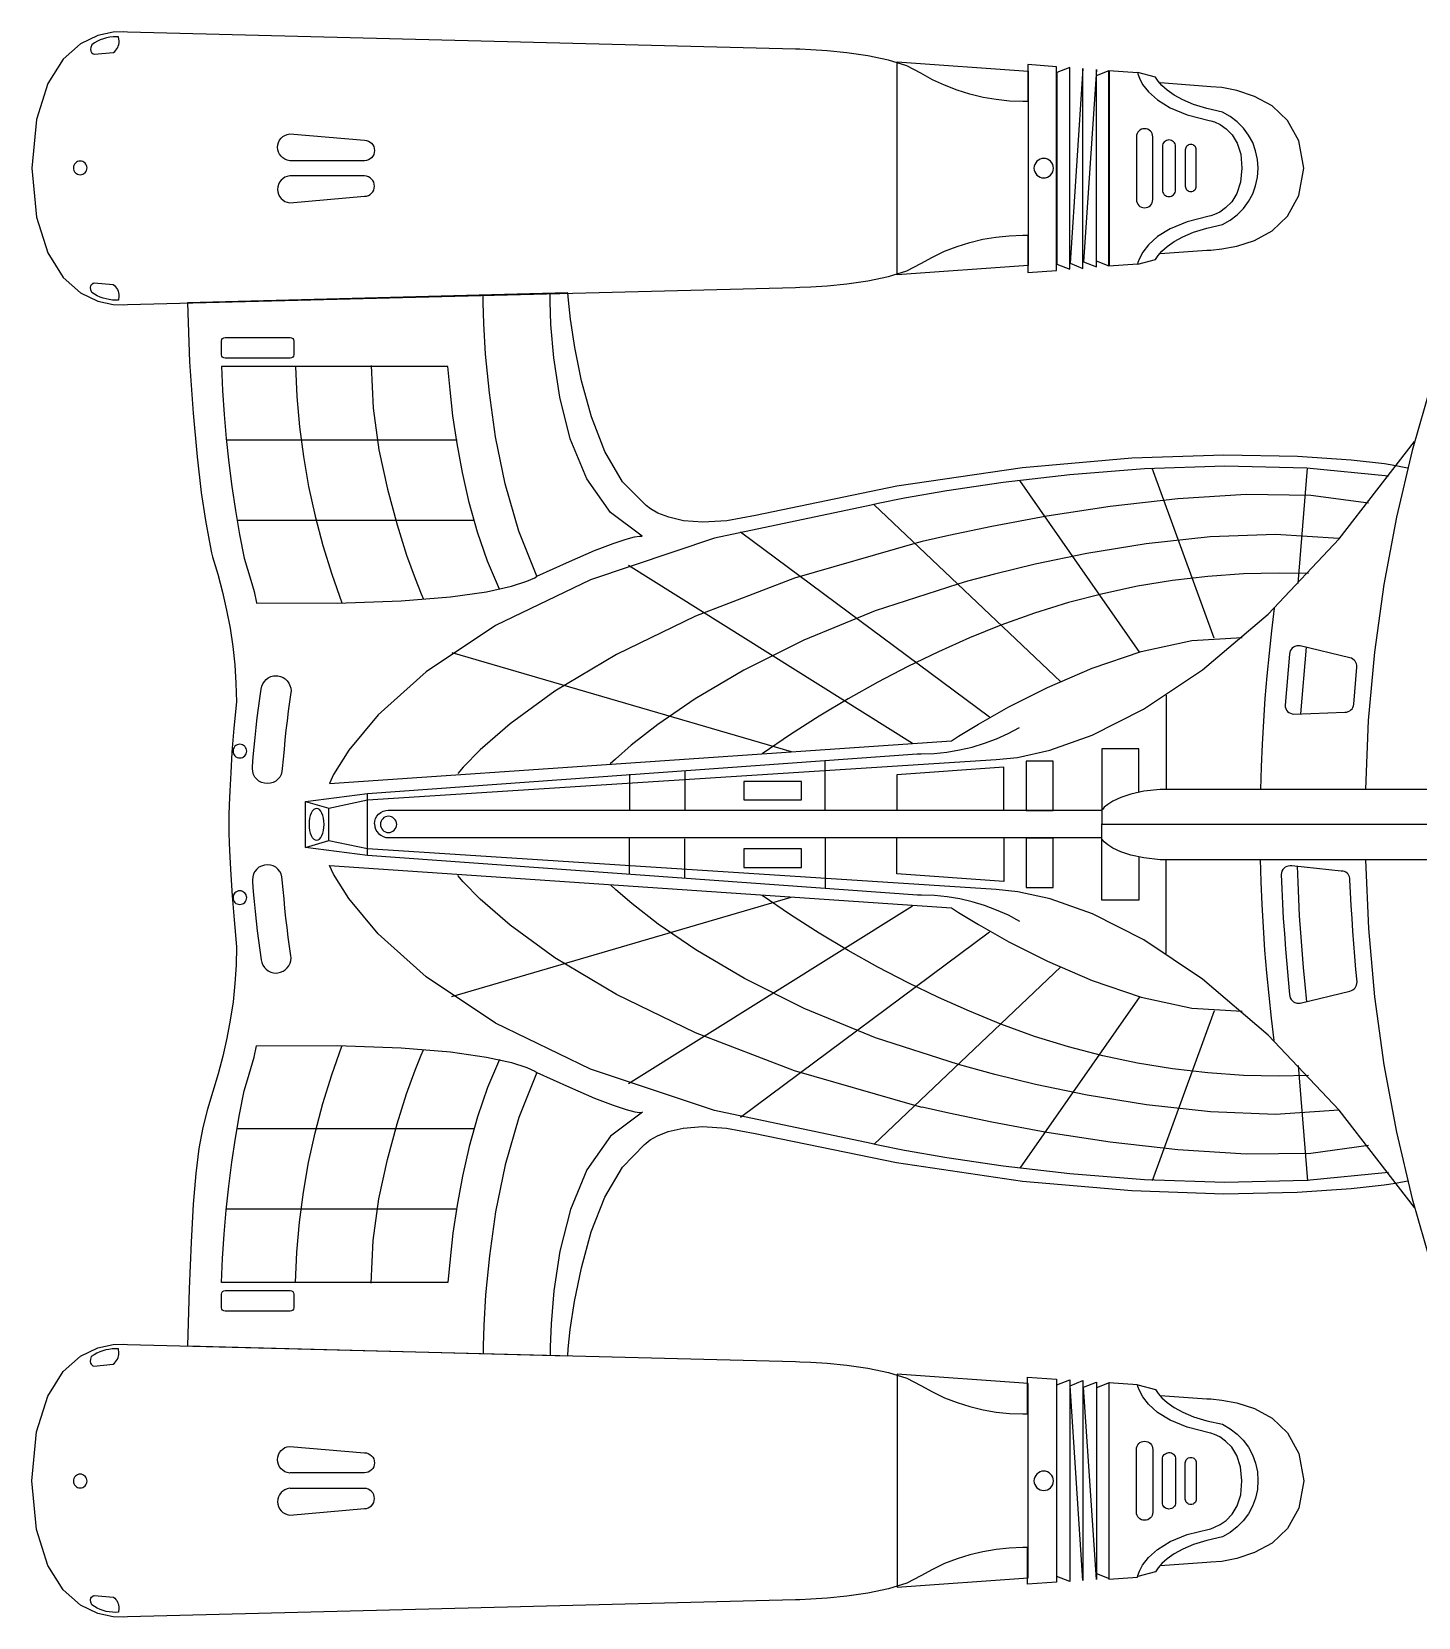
# Model space of a CAD drawing. Extents: x -15 to 196, y -131 to 25.
# Drawn here: x -15.3 to 73.9, y -103.8 to -1.8 of the extents above; entities that cross this region are included whole.
import ezdxf

# ---------------------------------------------------------------- set-up
doc = ezdxf.new("R2010")
doc.units = 0
doc.layers.add('LAYER_1', color=7, linetype='CONTINUOUS')

msp = doc.modelspace()

# ---------------------------------------------------------------- linework, layer by layer
at = {"layer": 'LAYER_1', "color": 94}
for points in [[(-15.33, -10.57), (-15.02, -13.72), (-14.3, -16.02), (-13.31, -17.6), (-12.19, -18.58), (-11.07, -19.12), (-10.1, -19.33), (-9.42, -19.36), (-9.16, -19.34), (33.81, -18.24), (34.08, -18.23), (34.79, -18.2), (35.85, -18.13), (37.11, -18.01), (38.46, -17.82), (39.79, -17.54), (40.96, -17.18), (41.86, -16.7), (42.62, -16.28), (43.4, -15.91), (44.2, -15.6), (45.02, -15.34), (45.86, -15.14), (46.7, -15), (47.56, -14.91), (48.43, -14.88), (48.75, -14.88), (48.75, -17.28), (50.6, -17.14), (50.6, -4.04), (48.75, -3.9), (48.75, -6.27), (48.44, -6.27), (47.57, -6.24), (46.72, -6.15), (45.87, -6.01), (45.03, -5.8), (44.21, -5.55), (43.4, -5.23), (42.62, -4.87), (41.86, -4.45), (40.96, -3.97), (39.79, -3.6), (38.47, -3.33), (37.11, -3.14), (35.85, -3.01), (34.8, -2.94), (34.08, -2.91), (33.81, -2.9), (-9.16, -1.8), (-9.42, -1.78), (-10.1, -1.81), (-11.07, -2.03), (-12.19, -2.56), (-13.31, -3.55), (-14.3, -5.12), (-15.02, -7.42), (-15.33, -10.57)], [(-9.75, -2.1), (-9.88, -2.1), (-10.1, -2.1), (-10.31, -2.13), (-10.52, -2.17), (-10.72, -2.23), (-10.92, -2.3), (-11.11, -2.39), (-11.3, -2.5), (-11.47, -2.62), (-11.53, -2.79), (-11.55, -2.93), (-11.52, -3.04), (-11.48, -3.12), (-11.37, -3.21), (-11.31, -3.23), (-10.07, -3.12), (-9.99, -3.05), (-9.92, -2.97), (-9.85, -2.88), (-9.8, -2.79), (-9.76, -2.7), (-9.73, -2.6), (-9.71, -2.49), (-9.71, -2.38), (-9.75, -2.1)], [(48.78, -16.82), (40.34, -17.43), (40.34, -3.71), (48.78, -4.32), (48.78, -16.82)], [(50.63, -16.73), (51.46, -17.06), (51.46, -10.57), (51.46, -4.08), (50.63, -4.41), (50.63, -16.73)], [(51.48, -16.67), (52.3, -17.01), (52.3, -10.57), (52.3, -4.14), (51.48, -16.67)], [(52.33, -16.59), (53.17, -16.92), (53.17, -10.57), (53.17, -4.22), (52.33, -16.59)], [(53.98, -16.88), (53.17, -16.55), (53.17, -4.59), (53.98, -4.27), (53.98, -16.88)], [(62.53, -10.57), (62.44, -11.47), (62.2, -12.19), (61.87, -12.73), (61.48, -13.12), (61.1, -13.39), (60.76, -13.55), (60.52, -13.63), (60.43, -13.66), (59.01, -14.01), (57.91, -14.47), (57.1, -14.97), (56.52, -15.49), (56.15, -15.97), (55.93, -16.37), (55.83, -16.64), (55.8, -16.74), (53.97, -16.87), (53.97, -4.27), (55.8, -4.4), (55.83, -4.5), (55.93, -4.77), (56.14, -5.17), (56.52, -5.65), (57.09, -6.17), (57.91, -6.68), (59.01, -7.13), (60.43, -7.49), (60.53, -7.51), (60.77, -7.59), (61.12, -7.75), (61.51, -8.02), (61.9, -8.41), (62.23, -8.96), (62.46, -9.67), (62.53, -10.57)], [(56.27, -13.11), (56.37, -13.1), (56.47, -13.07), (56.56, -13.02), (56.64, -12.96), (56.7, -12.88), (56.75, -12.79), (56.78, -12.69), (56.79, -12.58), (56.79, -8.54), (56.78, -8.44), (56.75, -8.34), (56.7, -8.25), (56.64, -8.17), (56.56, -8.11), (56.47, -8.06), (56.37, -8.03), (56.27, -8.02), (56.27, -8.02), (56.16, -8.03), (56.06, -8.06), (55.97, -8.11), (55.9, -8.17), (55.83, -8.25), (55.78, -8.34), (55.75, -8.44), (55.74, -8.54), (55.74, -12.58), (55.75, -12.69), (55.78, -12.79), (55.83, -12.88), (55.9, -12.96), (55.97, -13.02), (56.06, -13.07), (56.16, -13.1), (56.27, -13.11), (56.27, -13.11)], [(57.83, -12.39), (57.92, -12.38), (58, -12.36), (58.07, -12.32), (58.13, -12.27), (58.19, -12.2), (58.23, -12.13), (58.25, -12.05), (58.26, -11.97), (58.26, -9.17), (58.25, -9.08), (58.23, -9), (58.19, -8.93), (58.13, -8.87), (58.07, -8.82), (58, -8.78), (57.92, -8.75), (57.83, -8.74), (57.83, -8.74), (57.75, -8.75), (57.67, -8.78), (57.6, -8.82), (57.53, -8.87), (57.48, -8.93), (57.44, -9), (57.42, -9.08), (57.41, -9.17), (57.41, -11.97), (57.42, -12.05), (57.44, -12.13), (57.48, -12.2), (57.53, -12.27), (57.6, -12.32), (57.67, -12.36), (57.75, -12.38), (57.83, -12.39), (57.83, -12.39)], [(59.24, -12.07), (59.24, -12.07), (59.31, -12.06), (59.38, -12.04), (59.44, -12.01), (59.49, -11.96), (59.53, -11.91), (59.57, -11.85), (59.59, -11.78), (59.59, -11.71), (59.59, -11.71), (59.59, -9.39), (59.59, -9.32), (59.57, -9.25), (59.53, -9.19), (59.49, -9.14), (59.44, -9.1), (59.38, -9.06), (59.31, -9.04), (59.24, -9.04), (59.24, -9.04), (59.17, -9.04), (59.1, -9.07), (59.04, -9.1), (58.99, -9.14), (58.95, -9.19), (58.91, -9.25), (58.89, -9.32), (58.88, -9.39), (58.88, -11.71), (58.88, -11.71), (58.89, -11.78), (58.91, -11.84), (58.94, -11.91), (58.99, -11.96), (59.04, -12), (59.1, -12.04), (59.17, -12.06), (59.24, -12.07), (59.24, -12.07)], [(-12.21, -10.11), (-12.3, -10.12), (-12.38, -10.14), (-12.46, -10.18), (-12.52, -10.24), (-12.58, -10.3), (-12.62, -10.38), (-12.65, -10.46), (-12.65, -10.55), (-12.65, -10.63), (-12.62, -10.72), (-12.58, -10.79), (-12.52, -10.86), (-12.46, -10.91), (-12.38, -10.95), (-12.3, -10.98), (-12.21, -10.99), (-12.13, -10.98), (-12.05, -10.95), (-11.97, -10.91), (-11.9, -10.86), (-11.85, -10.79), (-11.81, -10.72), (-11.78, -10.63), (-11.77, -10.55), (-11.78, -10.46), (-11.81, -10.38), (-11.85, -10.3), (-11.9, -10.24), (-11.97, -10.18), (-12.05, -10.14), (-12.13, -10.12)], [(49.78, -9.94), (49.66, -9.95), (49.54, -9.99), (49.43, -10.04), (49.34, -10.12), (49.26, -10.22), (49.2, -10.32), (49.17, -10.44), (49.15, -10.56), (49.17, -10.69), (49.2, -10.8), (49.26, -10.91), (49.34, -11.01), (49.43, -11.08), (49.54, -11.14), (49.66, -11.18), (49.78, -11.19), (49.9, -11.18), (50.02, -11.14), (50.13, -11.08), (50.22, -11.01), (50.3, -10.91), (50.36, -10.8), (50.39, -10.69), (50.4, -10.56), (50.39, -10.44), (50.36, -10.32), (50.3, -10.22), (50.22, -10.12), (50.13, -10.04), (50.02, -9.99), (49.9, -9.95)], [(57.26, -16.06), (57.26, -16.06), (57.26, -16.06)], [(51.48, -16.67)], [(52.33, -16.59)], [(55.82, -16.75), (55.82, -16.75), (55.82, -16.75)], [(-9.75, -19.05), (-9.92, -19.06), (-10.13, -19.05), (-10.34, -19.02), (-10.54, -18.98), (-10.74, -18.93), (-10.93, -18.86), (-11.12, -18.78), (-11.3, -18.68), (-11.47, -18.56), (-11.53, -18.39), (-11.55, -18.25), (-11.52, -18.14), (-11.48, -18.06), (-11.37, -17.97), (-11.31, -17.95), (-10.1, -18.05), (-10.01, -18.12), (-9.94, -18.2), (-9.87, -18.28), (-9.82, -18.38), (-9.78, -18.48), (-9.74, -18.58), (-9.72, -18.69), (-9.72, -18.8), (-9.75, -19.05), (-9.75, -19.05)], [(-2.89, -21.47), (1.3, -21.47), (1.39, -21.48), (1.46, -21.53), (1.51, -21.6), (1.53, -21.69), (1.53, -22.57), (1.51, -22.66), (1.46, -22.73), (1.39, -22.77), (1.3, -22.79), (-2.89, -22.79), (-2.98, -22.77), (-3.05, -22.73), (-3.1, -22.66), (-3.12, -22.57), (-3.12, -21.69), (-3.1, -21.6), (-3.05, -21.53), (-2.98, -21.48), (-2.89, -21.47)], [(73.19, -29.87), (73.19, -29.87), (73.19, -29.87)], [(65.59, -41.85), (65.3, -45.12), (65.3, -45.12), (65.31, -45.24), (65.35, -45.34), (65.4, -45.44), (65.47, -45.53), (65.55, -45.6), (65.65, -45.65), (65.76, -45.69), (65.87, -45.7), (69.15, -45.58), (69.16, -45.58), (69.27, -45.57), (69.37, -45.54), (69.46, -45.49), (69.54, -45.43), (69.61, -45.35), (69.66, -45.27), (69.7, -45.17), (69.72, -45.07), (69.93, -42.67), (69.93, -42.67), (69.93, -42.66), (69.92, -42.56), (69.9, -42.46), (69.86, -42.37), (69.81, -42.29), (69.74, -42.22), (69.67, -42.16), (69.58, -42.11), (69.48, -42.07), (66.28, -41.3), (66.17, -41.3), (66.16, -41.3), (66.05, -41.31), (65.94, -41.34), (65.85, -41.39), (65.76, -41.46), (65.69, -41.54), (65.64, -41.63), (65.6, -41.74), (65.59, -41.85), (65.59, -41.85)], [(-1.94, -47.64), (-2.03, -47.65), (-2.11, -47.68), (-2.19, -47.72), (-2.26, -47.77), (-2.31, -47.84), (-2.35, -47.92), (-2.38, -48), (-2.38, -48.08), (-2.38, -48.17), (-2.35, -48.25), (-2.31, -48.33), (-2.26, -48.39), (-2.19, -48.45), (-2.11, -48.49), (-2.03, -48.51), (-1.94, -48.52), (-1.86, -48.51), (-1.78, -48.49), (-1.7, -48.45), (-1.63, -48.39), (-1.58, -48.33), (-1.54, -48.25), (-1.51, -48.17), (-1.5, -48.08), (-1.51, -48), (-1.54, -47.92), (-1.58, -47.84), (-1.63, -47.77), (-1.7, -47.72), (-1.78, -47.68), (-1.86, -47.65)], [(48.64, -51.91), (50.39, -51.91), (50.39, -48.73), (48.64, -48.73), (48.64, -51.91)], [(-1.13, -49.09), (-1.13, -49.09), (-1.13, -49.09)], [(30.48, -51.22), (34.19, -51.22), (34.19, -50.04), (30.48, -50.04), (30.48, -51.22)], [(2.99, -51.77), (2.9, -51.79), (2.81, -51.85), (2.72, -51.94), (2.65, -52.07), (2.59, -52.23), (2.54, -52.4), (2.52, -52.6), (2.51, -52.8), (2.52, -53), (2.54, -53.19), (2.59, -53.37), (2.65, -53.52), (2.72, -53.65), (2.81, -53.75), (2.9, -53.8), (2.99, -53.82), (3.09, -53.8), (3.18, -53.75), (3.26, -53.65), (3.34, -53.52), (3.4, -53.37), (3.44, -53.19), (3.47, -53), (3.48, -52.8), (3.47, -52.6), (3.44, -52.4), (3.4, -52.23), (3.34, -52.07), (3.26, -51.94), (3.18, -51.85), (3.09, -51.79)], [(7.62, -52.27), (7.52, -52.28), (7.42, -52.31), (7.33, -52.36), (7.25, -52.43), (7.19, -52.51), (7.14, -52.6), (7.11, -52.7), (7.1, -52.8), (7.11, -52.9), (7.14, -53), (7.19, -53.09), (7.25, -53.17), (7.33, -53.23), (7.42, -53.28), (7.52, -53.31), (7.62, -53.32), (7.72, -53.31), (7.82, -53.28), (7.91, -53.23), (7.99, -53.17), (8.06, -53.09), (8.11, -53), (8.14, -52.9), (8.15, -52.8), (8.14, -52.7), (8.11, -52.6), (8.06, -52.51), (7.99, -52.43), (7.91, -52.36), (7.82, -52.31), (7.72, -52.28)], [(48.64, -56.87), (50.39, -56.87), (50.39, -53.69), (48.64, -53.69), (48.64, -56.87)], [(30.48, -55.57), (34.19, -55.57), (34.19, -54.38), (30.48, -54.38), (30.48, -55.57)], [(70.47, -55.08), (70.47, -55.08), (70.47, -55.08)], [(-1.94, -57.07), (-2.03, -57.08), (-2.11, -57.11), (-2.19, -57.15), (-2.26, -57.2), (-2.31, -57.27), (-2.35, -57.34), (-2.38, -57.43), (-2.38, -57.51), (-2.38, -57.6), (-2.35, -57.68), (-2.31, -57.76), (-2.26, -57.82), (-2.19, -57.88), (-2.11, -57.92), (-2.03, -57.94), (-1.94, -57.95), (-1.86, -57.94), (-1.78, -57.92), (-1.7, -57.88), (-1.63, -57.82), (-1.58, -57.76), (-1.54, -57.68), (-1.51, -57.6), (-1.5, -57.51), (-1.51, -57.43), (-1.54, -57.34), (-1.58, -57.27), (-1.63, -57.2), (-1.7, -57.15), (-1.78, -57.11), (-1.86, -57.08)], [(-1.13, -56.5), (-1.13, -56.5), (-1.13, -56.5)], [(-2.89, -82.8), (1.3, -82.8), (1.39, -82.82), (1.46, -82.87), (1.51, -82.94), (1.53, -83.03), (1.53, -83.91), (1.51, -83.99), (1.46, -84.06), (1.39, -84.11), (1.3, -84.13), (-2.89, -84.13), (-2.98, -84.11), (-3.05, -84.06), (-3.1, -83.99), (-3.12, -83.91), (-3.12, -83.03), (-3.1, -82.94), (-3.05, -82.87), (-2.98, -82.82), (-2.89, -82.8)], [(-15.33, -95.04), (-15.02, -91.89), (-14.3, -89.59), (-13.31, -88.02), (-12.19, -87.03), (-11.07, -86.49), (-10.1, -86.28), (-9.42, -86.25), (-9.16, -86.27), (33.81, -87.37), (34.08, -87.38), (34.79, -87.41), (35.85, -87.48), (37.11, -87.6), (38.46, -87.79), (39.79, -88.07), (40.96, -88.44), (41.86, -88.91), (42.62, -89.33), (43.4, -89.7), (44.21, -90.01), (45.03, -90.27), (45.87, -90.47), (46.72, -90.62), (47.57, -90.71), (48.44, -90.74), (48.74, -90.73), (48.74, -88.37), (50.6, -88.5), (50.6, -101.58), (48.74, -101.71), (48.74, -99.35), (48.43, -99.35), (47.56, -99.38), (46.71, -99.47), (45.86, -99.61), (45.02, -99.81), (44.2, -100.07), (43.4, -100.38), (42.62, -100.75), (41.86, -101.17), (40.96, -101.64), (39.79, -102.01), (38.47, -102.28), (37.11, -102.48), (35.85, -102.6), (34.8, -102.67), (34.08, -102.7), (33.81, -102.71), (-9.16, -103.81), (-9.42, -103.83), (-10.1, -103.8), (-11.07, -103.59), (-12.19, -103.05), (-13.31, -102.06), (-14.3, -100.49), (-15.02, -98.19), (-15.33, -95.04)], [(-9.75, -86.56), (-9.94, -86.55), (-10.15, -86.56), (-10.36, -86.59), (-10.56, -86.62), (-10.76, -86.68), (-10.95, -86.75), (-11.14, -86.83), (-11.32, -86.93), (-11.5, -87.05), (-11.56, -87.22), (-11.57, -87.36), (-11.55, -87.47), (-11.5, -87.55), (-11.39, -87.64), (-11.33, -87.66), (-10.09, -87.55), (-10.01, -87.48), (-9.94, -87.4), (-9.87, -87.31), (-9.82, -87.22), (-9.78, -87.12), (-9.74, -87.02), (-9.73, -86.91), (-9.72, -86.81), (-9.75, -86.56), (-9.75, -86.56)], [(48.78, -88.79), (40.34, -88.18), (40.34, -101.9), (48.78, -101.29), (48.78, -88.79)], [(50.63, -88.88), (51.46, -88.55), (51.46, -95.04), (51.46, -101.53), (50.63, -101.2), (50.63, -88.88)], [(51.48, -88.94), (52.3, -88.6), (52.3, -95.04), (52.3, -101.47), (51.48, -88.94)], [(52.33, -89.02), (53.17, -88.69), (53.17, -95.04), (53.17, -101.39), (52.33, -89.02)], [(53.98, -88.74), (53.17, -89.06), (53.17, -101.01), (53.98, -101.34), (53.98, -88.74)], [(62.53, -95.04), (62.44, -94.14), (62.2, -93.42), (61.87, -92.88), (61.48, -92.49), (61.1, -92.22), (60.76, -92.06), (60.52, -91.98), (60.43, -91.95), (59.01, -91.6), (57.91, -91.15), (57.1, -90.64), (56.52, -90.12), (56.15, -89.64), (55.93, -89.24), (55.83, -88.97), (55.8, -88.87), (53.97, -88.74), (53.97, -101.37), (55.8, -101.24), (55.83, -101.14), (55.93, -100.87), (56.14, -100.47), (56.52, -99.99), (57.09, -99.47), (57.91, -98.96), (59.01, -98.51), (60.43, -98.16), (60.53, -98.13), (60.77, -98.04), (61.12, -97.87), (61.51, -97.6), (61.9, -97.2), (62.23, -96.66), (62.46, -95.94), (62.53, -95.04)], [(51.48, -88.94)], [(52.33, -89.02)], [(55.82, -88.86), (55.82, -88.86), (55.82, -88.86)], [(57.26, -89.55), (57.26, -89.55), (57.26, -89.55)], [(56.27, -92.5), (56.37, -92.51), (56.47, -92.54), (56.56, -92.59), (56.64, -92.65), (56.7, -92.73), (56.75, -92.82), (56.78, -92.92), (56.79, -93.03), (56.79, -97.07), (56.78, -97.17), (56.75, -97.27), (56.7, -97.36), (56.64, -97.44), (56.56, -97.5), (56.47, -97.55), (56.37, -97.58), (56.27, -97.59), (56.27, -97.59), (56.16, -97.58), (56.06, -97.55), (55.97, -97.5), (55.9, -97.44), (55.83, -97.36), (55.78, -97.27), (55.75, -97.17), (55.74, -97.07), (55.74, -93.03), (55.75, -92.92), (55.78, -92.82), (55.83, -92.73), (55.9, -92.65), (55.97, -92.59), (56.06, -92.54), (56.16, -92.51), (56.27, -92.5), (56.27, -92.5)], [(57.83, -93.22), (57.92, -93.23), (58, -93.25), (58.07, -93.29), (58.13, -93.34), (58.19, -93.41), (58.23, -93.48), (58.25, -93.56), (58.26, -93.64), (58.26, -96.44), (58.25, -96.53), (58.23, -96.61), (58.19, -96.68), (58.13, -96.74), (58.07, -96.8), (58, -96.83), (57.92, -96.86), (57.83, -96.87), (57.83, -96.87), (57.75, -96.86), (57.67, -96.83), (57.6, -96.8), (57.53, -96.74), (57.48, -96.68), (57.44, -96.61), (57.42, -96.53), (57.41, -96.44), (57.41, -93.66), (57.42, -93.57), (57.44, -93.49), (57.48, -93.42), (57.53, -93.36), (57.6, -93.31), (57.67, -93.27), (57.75, -93.24), (57.83, -93.23), (57.83, -93.22)], [(59.24, -93.54), (59.31, -93.55), (59.38, -93.57), (59.44, -93.6), (59.49, -93.65), (59.53, -93.7), (59.57, -93.76), (59.59, -93.83), (59.59, -93.9), (59.59, -96.21), (59.59, -96.22), (59.59, -96.29), (59.57, -96.36), (59.53, -96.42), (59.49, -96.47), (59.44, -96.51), (59.38, -96.55), (59.31, -96.57), (59.24, -96.57), (59.24, -96.57), (59.24, -96.57), (59.24, -96.57), (59.17, -96.57), (59.1, -96.55), (59.04, -96.51), (58.99, -96.47), (58.94, -96.42), (58.91, -96.36), (58.89, -96.29), (58.88, -96.22), (58.88, -96.21), (58.88, -93.9), (58.89, -93.83), (58.91, -93.76), (58.94, -93.7), (58.99, -93.65), (59.04, -93.6), (59.1, -93.57), (59.17, -93.55), (59.24, -93.54), (59.24, -93.54)], [(-12.21, -94.62), (-12.3, -94.63), (-12.38, -94.66), (-12.46, -94.7), (-12.52, -94.75), (-12.58, -94.82), (-12.62, -94.89), (-12.65, -94.98), (-12.65, -95.06), (-12.65, -95.15), (-12.62, -95.23), (-12.58, -95.31), (-12.52, -95.37), (-12.46, -95.43), (-12.38, -95.47), (-12.3, -95.49), (-12.21, -95.5), (-12.13, -95.49), (-12.05, -95.47), (-11.97, -95.43), (-11.9, -95.37), (-11.85, -95.31), (-11.81, -95.23), (-11.78, -95.15), (-11.77, -95.06), (-11.78, -94.98), (-11.81, -94.89), (-11.85, -94.82), (-11.9, -94.75), (-11.97, -94.7), (-12.05, -94.66), (-12.13, -94.63)], [(49.78, -94.42), (49.66, -94.43), (49.54, -94.47), (49.43, -94.53), (49.34, -94.61), (49.26, -94.7), (49.2, -94.81), (49.17, -94.93), (49.15, -95.05), (49.17, -95.17), (49.2, -95.29), (49.26, -95.39), (49.34, -95.49), (49.43, -95.57), (49.54, -95.62), (49.66, -95.66), (49.78, -95.67), (49.9, -95.66), (50.02, -95.62), (50.13, -95.57), (50.22, -95.49), (50.3, -95.39), (50.36, -95.29), (50.39, -95.17), (50.4, -95.05), (50.39, -94.93), (50.36, -94.81), (50.3, -94.7), (50.22, -94.61), (50.13, -94.53), (50.02, -94.47), (49.9, -94.43)], [(-9.75, -103.51), (-9.93, -103.52), (-10.14, -103.51), (-10.34, -103.49), (-10.54, -103.45), (-10.74, -103.39), (-10.93, -103.32), (-11.12, -103.24), (-11.3, -103.14), (-11.47, -103.03), (-11.53, -102.86), (-11.55, -102.71), (-11.52, -102.61), (-11.48, -102.53), (-11.37, -102.44), (-11.31, -102.42), (-10.07, -102.53), (-9.99, -102.6), (-9.92, -102.68), (-9.86, -102.76), (-9.81, -102.85), (-9.77, -102.95), (-9.74, -103.05), (-9.72, -103.15), (-9.72, -103.26), (-9.75, -103.51), (-9.75, -103.51)]]:
    msp.add_lwpolyline(points, close=True, dxfattribs=at)
for points in [[(55.82, -16.75), (56.97, -16.44), (57.14, -16.19), (57.38, -15.9), (57.72, -15.6), (58.16, -15.29), (58.72, -14.98), (59.42, -14.68), (60.26, -14.42), (61.28, -14.19), (61.78, -13.91), (62.23, -13.56), (62.62, -13.16), (62.95, -12.71), (63.22, -12.22), (63.41, -11.7), (63.53, -11.14), (63.58, -10.57), (63.53, -10), (63.41, -9.44), (63.22, -8.92), (62.95, -8.43), (62.62, -7.98), (62.23, -7.58), (61.78, -7.23), (61.28, -6.95), (60.26, -6.73), (59.42, -6.46), (58.72, -6.17), (58.16, -5.86), (57.72, -5.55), (57.38, -5.24), (57.14, -4.96), (56.97, -4.71), (55.82, -4.4)], [(57.26, -16.06), (60.27, -15.83), (60.53, -15.83), (61.23, -15.76), (62.21, -15.58), (63.34, -15.21), (64.47, -14.59), (65.47, -13.65), (66.19, -12.33), (66.5, -10.57), (66.19, -8.81), (65.47, -7.5), (64.47, -6.56), (63.34, -5.94), (62.21, -5.57), (61.23, -5.38), (60.53, -5.32), (60.27, -5.31), (57.26, -5.08)], [(1.27, -10.08), (1.11, -10.05), (0.96, -9.99), (0.83, -9.9), (0.72, -9.8), (0.62, -9.67), (0.55, -9.53), (0.51, -9.38), (0.49, -9.22), (0.51, -9.05), (0.55, -8.9), (0.62, -8.76), (0.72, -8.64), (0.83, -8.53), (0.96, -8.45), (1.11, -8.39), (1.27, -8.36), (6.07, -8.77), (6.2, -8.79), (6.33, -8.82), (6.44, -8.88), (6.53, -8.96), (6.61, -9.06), (6.67, -9.17), (6.71, -9.29), (6.72, -9.43), (6.71, -9.56), (6.67, -9.68), (6.61, -9.79), (6.53, -9.89), (6.44, -9.97), (6.33, -10.03), (6.2, -10.06), (6.07, -10.08), (1.3, -10.08)], [(1.27, -11.06), (1.11, -11.1), (0.96, -11.15), (0.83, -11.24), (0.72, -11.34), (0.62, -11.47), (0.55, -11.61), (0.51, -11.76), (0.49, -11.93), (0.51, -12.09), (0.55, -12.24), (0.62, -12.38), (0.72, -12.51), (0.83, -12.61), (0.96, -12.7), (1.11, -12.75), (1.27, -12.79), (6.07, -12.37), (6.2, -12.36), (6.33, -12.32), (6.44, -12.26), (6.53, -12.18), (6.61, -12.08), (6.67, -11.97), (6.71, -11.85), (6.72, -11.72), (6.71, -11.59), (6.67, -11.46), (6.61, -11.35), (6.53, -11.26), (6.44, -11.18), (6.33, -11.12), (6.2, -11.08), (6.07, -11.06), (1.3, -11.06)], [(73.19, -29.87), (72.42, -29.71), (71.69, -29.6), (69.56, -29.36), (66.1, -29.12), (61.37, -29.03), (55.45, -29.22), (48.41, -29.84), (40.32, -31.02), (31.24, -32.91), (29.38, -33.25), (27.85, -33.34), (26.61, -33.25), (25.65, -33.03), (24.95, -32.76), (24.47, -32.48), (24.2, -32.27), (24.12, -32.19), (22.68, -30.74), (21.55, -28.8), (20.68, -26.57), (20.04, -24.26), (19.61, -22.1), (19.34, -20.29), (19.2, -19.05), (19.16, -18.59), (-5.3, -19.24), (-5.17, -23.03), (-4.95, -26.33), (-4.69, -29.14), (-4.42, -31.44), (-4.15, -33.24), (-3.92, -34.53), (-3.76, -35.31), (-3.7, -35.57), (-3.35, -36.7), (-3.05, -37.85), (-2.79, -39.01), (-2.57, -40.17), (-2.4, -41.35), (-2.27, -42.53), (-2.19, -43.71), (-2.16, -44.9), (-2.32, -46.61), (-2.45, -48.15), (-2.53, -49.49), (-2.59, -50.63), (-2.63, -51.54), (-2.65, -52.21), (-2.65, -52.62), (-2.65, -52.77), (-2.65, -52.91), (-2.65, -53.32), (-2.63, -54), (-2.59, -54.91), (-2.53, -56.05), (-2.44, -57.4), (-2.31, -58.95), (-2.15, -60.67), (-2.18, -61.85), (-2.26, -63.04), (-2.38, -64.22), (-2.56, -65.39), (-2.77, -66.56), (-3.03, -67.71), (-3.34, -68.86), (-3.69, -69.99), (-4.03, -71.12), (-4.32, -72.31), (-4.57, -73.66), (-4.77, -75.27), (-4.94, -77.25), (-5.08, -79.69), (-5.2, -82.69), (-5.3, -86.36), (19.15, -87.01), (19.19, -86.55), (19.32, -85.3), (19.59, -83.5), (20.03, -81.33), (20.66, -79.03), (21.53, -76.8), (22.67, -74.85), (24.1, -73.41), (24.19, -73.32), (24.45, -73.11), (24.92, -72.84), (25.62, -72.56), (26.58, -72.35), (27.82, -72.25), (29.36, -72.35), (31.22, -72.69), (40.3, -74.57), (48.4, -75.76), (55.44, -76.37), (61.36, -76.57), (66.09, -76.48), (69.55, -76.24), (71.68, -75.99), (72.4, -75.88), (73.17, -75.73)], [(-0.89, -38.53), (4.32, -38.57), (8.44, -38.42), (11.61, -38.16), (13.93, -37.82), (15.53, -37.47), (16.52, -37.15), (17.03, -36.92), (17.17, -36.83), (19.26, -35.87), (20.87, -35.18), (22.07, -34.72), (22.91, -34.44), (23.45, -34.29), (23.77, -34.24), (23.91, -34.24), (23.95, -34.25), (21.9, -32.72), (20.38, -30.55), (19.32, -27.99), (18.64, -25.31), (18.25, -22.77), (18.07, -20.63), (18.02, -19.15), (18.02, -18.6)], [(17.17, -36.83), (16, -33.93), (15.13, -30.88), (14.51, -27.86), (14.11, -25.02), (13.87, -22.53), (13.75, -20.55), (13.71, -19.24), (13.71, -18.77)], [(-3.13, -23.32), (-3.06, -24.87), (-2.96, -26.42), (-2.83, -27.97), (-2.66, -29.52), (-2.46, -31.06), (-2.23, -32.6), (-1.97, -34.14), (-1.67, -35.66)], [(14.76, -37.65), (13.99, -35.86), (13.34, -33.99), (12.81, -32.08), (12.38, -30.16), (12.03, -28.29), (11.77, -26.5), (11.58, -24.83), (11.45, -23.32), (-3.12, -23.32)], [(1.64, -23.32), (1.73, -25.26), (1.89, -27.2), (2.15, -29.13), (2.48, -31.05), (2.9, -32.95), (3.39, -34.84), (3.97, -36.7), (4.63, -38.53)], [(6.5, -23.27), (6.63, -26.01), (7.01, -28.7), (7.55, -31.23), (8.17, -33.52), (8.79, -35.47), (9.34, -36.98), (9.72, -37.95), (9.87, -38.3)], [(74.71, -24.49), (73.49, -28.73), (72.47, -33.02), (71.66, -37.35), (71.05, -41.72), (70.65, -46.12), (70.47, -50.54)], [(-2.83, -28.05), (12.05, -28.05)], [(73.63, -77.46), (68.79, -71.2), (64.22, -66.36), (60, -62.76), (56.21, -60.23), (52.91, -58.56), (50.18, -57.59), (48.1, -57.13), (46.72, -56.99), (6.27, -54.38), (3.78, -53.85), (3.78, -51.76), (6.27, -51.22), (46.72, -48.63), (48.09, -48.49), (50.17, -48.03), (52.9, -47.06), (56.2, -45.39), (60, -42.85), (64.21, -39.26), (68.78, -34.42), (73.62, -28.16)], [(71.96, -30.39), (66.7, -29.87), (61.42, -29.74), (56.27, -29.91), (51.46, -30.29), (47.16, -30.79), (43.55, -31.33), (40.81, -31.81), (39.13, -32.14)], [(60.75, -40.81), (56.76, -29.87)], [(66.15, -37.29), (66.74, -29.87)], [(70.67, -32.13), (66.97, -31.63), (62.8, -31.57), (58.41, -31.84), (54.05, -32.34), (49.98, -32.97), (46.44, -33.63), (43.68, -34.2), (41.96, -34.6)], [(55.96, -41.73), (48.24, -30.67)], [(39.13, -32.15), (38.67, -32.25), (28.59, -34.38), (20.61, -37.05), (14.51, -40), (10.04, -42.98), (6.96, -45.74), (5.06, -48.03), (4.09, -49.58), (3.82, -50.16), (43.85, -47.42), (44.3, -47.12), (45.57, -46.34), (47.53, -45.24), (50.01, -43.98), (52.9, -42.74), (56.05, -41.68), (59.31, -40.97), (62.55, -40.76)], [(50.87, -43.62), (38.85, -32.2)], [(-2.12, -33.22), (13.09, -33.22)], [(41.96, -34.6), (41.49, -34.71), (33.75, -36.96), (27.38, -39.39), (22.28, -41.86), (18.33, -44.22), (15.45, -46.32), (13.51, -48), (12.43, -49.12), (12.09, -49.53)], [(68.77, -34.4), (64.68, -34.14), (60.48, -34.29), (56.37, -34.74), (52.55, -35.37), (49.23, -36.05), (46.6, -36.69), (44.88, -37.15), (44.26, -37.34), (38.93, -39.05), (34.34, -40.94), (30.49, -42.87), (27.36, -44.72), (24.95, -46.37), (23.24, -47.7), (22.22, -48.59), (21.88, -48.91)], [(30.27, -33.96), (46.28, -45.88)], [(-1.67, -35.66), (-1.44, -36.37), (-1.23, -37.09), (-1.03, -37.81), (-0.86, -38.54)], [(23.06, -36.12), (41.33, -47.56)], [(66.81, -36.66), (64.91, -36.63), (62.62, -36.68), (60.34, -36.84), (58.07, -37.11), (55.81, -37.47), (53.57, -37.95), (51.36, -38.52), (49.18, -39.2), (47.02, -39.97), (45, -40.8), (43.01, -41.69), (41.04, -42.64), (39.1, -43.65), (37.19, -44.72), (35.32, -45.84), (33.48, -47.02), (31.67, -48.25)], [(64.61, -38.88), (64.43, -40.33), (64.27, -41.78), (64.13, -43.24), (64.01, -44.7), (63.91, -46.16), (63.83, -47.63), (63.77, -49.09), (63.73, -50.55)], [(11.7, -41.73), (33.53, -48.11)], [(66.31, -45.68), (66.68, -41.39)], [(-1.13, -49.09), (-1.08, -48.46), (-1.02, -47.83), (-0.96, -47.2), (-0.89, -46.57), (-0.82, -45.94), (-0.74, -45.32), (-0.65, -44.7), (-0.56, -44.09), (-0.53, -43.91), (-0.46, -43.75), (-0.36, -43.6), (-0.24, -43.47), (-0.11, -43.37), (0.05, -43.29), (0.22, -43.24), (0.4, -43.23), (0.5, -43.23), (0.68, -43.27), (0.84, -43.34), (0.98, -43.44), (1.11, -43.56), (1.21, -43.7), (1.28, -43.85), (1.33, -44.02), (1.35, -44.2), (1.34, -44.32), (1.25, -44.92), (1.17, -45.52), (1.1, -46.13), (1.02, -46.74), (0.96, -47.36), (0.9, -47.97), (0.84, -48.59), (0.79, -49.21), (0.77, -49.4), (0.72, -49.58), (0.63, -49.75), (0.51, -49.89), (0.37, -50.01), (0.2, -50.1), (0.02, -50.15), (-0.17, -50.17), (-0.36, -50.15), (-0.55, -50.1), (-0.71, -50.01), (-0.85, -49.89), (-0.97, -49.75), (-1.06, -49.58), (-1.11, -49.4), (-1.13, -49.21), (-1.13, -49.09)], [(57.65, -44.49), (57.65, -50.56)], [(48.23, -59.05), (47.5, -58.65), (46.74, -58.31), (45.97, -58.02), (45.18, -57.78), (44.38, -57.59), (43.56, -57.46), (42.74, -57.37), (41.91, -57.35), (41.65, -57.35), (6.27, -54.8), (6.27, -50.8), (41.64, -48.25), (41.89, -48.26), (42.72, -48.23), (43.55, -48.15), (44.36, -48.01), (45.17, -47.82), (45.96, -47.58), (46.73, -47.29), (47.48, -46.95), (48.21, -46.56)], [(55.9, -50.72), (55.9, -47.93), (53.51, -47.93), (53.51, -52.81)], [(35.71, -51.91), (35.71, -48.68)], [(23.13, -49.56), (23.13, -51.91)], [(26.69, -49.32), (26.69, -51.88)], [(47.2, -51.9), (47.2, -49.12), (40.32, -49.6), (40.32, -51.9)], [(6.28, -54.8), (2.28, -54.29), (2.28, -52.8), (2.28, -51.32), (6.28, -50.8)], [(78.55, -52.81), (78.55, -50.55), (57.27, -50.55), (56.22, -50.67), (55.38, -50.85), (54.73, -51.07), (54.23, -51.3), (53.89, -51.52), (53.67, -51.7), (53.55, -51.83), (53.51, -51.88), (53.51, -52.81)], [(2.28, -51.32), (3.79, -51.76)], [(6.72, -52.77), (6.74, -52.59), (6.79, -52.42), (6.88, -52.27), (6.98, -52.14), (7.12, -52.03), (7.27, -51.95), (7.44, -51.9), (7.61, -51.88), (7.61, -51.88), (53.52, -51.88)], [(6.72, -52.77), (6.74, -52.95), (6.79, -53.11), (6.88, -53.26), (6.98, -53.39), (7.12, -53.5), (7.27, -53.58), (7.44, -53.64), (7.61, -53.65), (7.61, -53.65), (53.52, -53.65)], [(78.03, -52.81), (53.5, -52.81)], [(78.55, -52.77), (78.55, -55.08), (57.27, -55.08), (56.22, -54.96), (55.38, -54.78), (54.73, -54.56), (54.23, -54.33), (53.89, -54.12), (53.67, -53.93), (53.55, -53.8), (53.51, -53.75), (53.51, -52.77)], [(55.9, -54.87), (55.9, -57.67), (53.51, -57.67), (53.51, -52.79)], [(2.28, -54.29), (3.79, -53.84)], [(23.13, -56.03), (23.13, -53.68)], [(26.69, -56.28), (26.69, -53.72)], [(35.71, -53.68), (35.71, -56.92)], [(47.2, -53.69), (47.2, -56.48), (40.32, -55.99), (40.32, -53.69)], [(57.65, -61.11), (57.65, -55.04)], [(64.61, -66.71), (64.43, -65.26), (64.27, -63.81), (64.13, -62.35), (64.01, -60.89), (63.91, -59.42), (63.83, -57.96), (63.77, -56.5), (63.73, -55.04)], [(70.47, -55.08), (70.66, -59.5), (71.05, -63.9), (71.66, -68.27), (72.47, -72.61), (73.49, -76.9), (74.71, -81.14)], [(-1.13, -56.5), (-1.08, -57.14), (-1.02, -57.77), (-0.96, -58.4), (-0.89, -59.03), (-0.82, -59.65), (-0.74, -60.27), (-0.65, -60.89), (-0.56, -61.51), (-0.53, -61.69), (-0.46, -61.85), (-0.36, -62), (-0.24, -62.12), (-0.11, -62.23), (0.05, -62.3), (0.22, -62.35), (0.4, -62.37), (0.5, -62.36), (0.68, -62.32), (0.84, -62.25), (0.98, -62.16), (1.11, -62.04), (1.21, -61.9), (1.29, -61.74), (1.34, -61.57), (1.35, -61.39), (1.34, -61.25), (1.25, -60.65), (1.17, -60.05), (1.1, -59.44), (1.02, -58.83), (0.96, -58.21), (0.9, -57.6), (0.84, -56.98), (0.79, -56.36), (0.77, -56.17), (0.72, -55.99), (0.63, -55.82), (0.51, -55.68), (0.37, -55.56), (0.2, -55.47), (0.02, -55.42), (-0.17, -55.4), (-0.36, -55.42), (-0.55, -55.48), (-0.71, -55.56), (-0.85, -55.68), (-0.97, -55.82), (-1.06, -55.99), (-1.11, -56.17), (-1.13, -56.36), (-1.13, -56.49)], [(39.13, -73.44), (38.67, -73.34), (28.59, -71.21), (20.61, -68.55), (14.51, -65.6), (10.04, -62.61), (6.96, -59.85), (5.06, -57.57), (4.09, -56.01), (3.82, -55.44), (43.85, -58.17), (44.3, -58.47), (45.57, -59.25), (47.53, -60.35), (50.01, -61.6), (52.9, -62.84), (56.05, -63.91), (59.31, -64.62), (62.55, -64.83)], [(41.96, -71.01), (41.49, -70.9), (33.75, -68.65), (27.38, -66.22), (22.28, -63.75), (18.33, -61.39), (15.45, -59.29), (13.51, -57.61), (12.43, -56.49), (12.09, -56.08)], [(69.04, -55.8), (68.92, -55.8), (65.74, -55.47), (65.63, -55.47), (65.63, -55.47), (65.51, -55.48), (65.41, -55.51), (65.31, -55.56), (65.23, -55.63), (65.16, -55.71), (65.1, -55.81), (65.07, -55.92), (65.06, -56.03), (65.09, -56.95), (65.14, -57.89), (65.19, -58.86), (65.26, -59.83), (65.33, -60.82), (65.41, -61.8), (65.5, -62.78), (65.59, -63.75), (65.6, -63.86), (65.64, -63.97), (65.69, -64.06), (65.76, -64.14), (65.84, -64.21), (65.94, -64.26), (66.05, -64.3), (66.16, -64.31), (66.17, -64.31), (66.28, -64.31), (69.48, -63.54), (69.58, -63.5), (69.67, -63.45), (69.74, -63.39), (69.81, -63.31), (69.86, -63.23), (69.9, -63.14), (69.93, -63.04), (69.94, -62.94), (69.94, -62.94), (69.86, -62.13), (69.79, -61.31), (69.72, -60.49), (69.66, -59.67), (69.61, -58.85), (69.56, -58.02), (69.52, -57.19), (69.48, -56.36), (69.48, -56.36), (69.48, -56.26), (69.45, -56.17), (69.41, -56.08), (69.36, -56), (69.29, -55.93), (69.22, -55.88), (69.13, -55.84), (69.04, -55.81)], [(66.08, -55.48), (66.12, -56.52), (66.17, -57.59), (66.22, -58.68), (66.3, -59.78), (66.38, -60.9), (66.47, -62.01), (66.57, -63.11), (66.68, -64.21)], [(68.77, -71.2), (64.69, -71.46), (60.5, -71.3), (56.39, -70.85), (52.57, -70.23), (49.25, -69.54), (46.63, -68.9), (44.91, -68.43), (44.29, -68.25), (38.96, -66.54), (34.37, -64.65), (30.52, -62.72), (27.39, -60.87), (24.98, -59.22), (23.27, -57.89), (22.25, -57), (21.91, -56.68)], [(11.7, -63.87), (33.53, -57.48)], [(23.06, -69.47), (41.33, -58.04)], [(66.81, -68.97), (64.91, -69.01), (62.62, -68.95), (60.34, -68.79), (58.07, -68.53), (55.81, -68.16), (53.57, -67.69), (51.36, -67.11), (49.18, -66.44), (47.02, -65.66), (45.01, -64.83), (43.01, -63.94), (41.05, -62.99), (39.11, -61.98), (37.2, -60.91), (35.32, -59.79), (33.48, -58.61), (31.67, -57.38)], [(30.27, -71.64), (46.28, -59.72)], [(50.87, -61.97), (38.85, -73.41)], [(55.96, -63.87), (48.24, -74.93)], [(60.75, -64.79), (56.76, -75.73)], [(-1.67, -69.94), (-1.44, -69.23), (-1.23, -68.52), (-1.03, -67.79), (-0.86, -67.06)], [(-0.89, -67.06), (4.32, -67.03), (8.44, -67.17), (11.61, -67.44), (13.93, -67.77), (15.53, -68.13), (16.52, -68.45), (17.03, -68.68), (17.17, -68.77), (19.26, -69.72), (20.87, -70.41), (22.07, -70.87), (22.91, -71.15), (23.46, -71.29), (23.78, -71.34), (23.92, -71.34), (23.96, -71.33), (21.9, -72.86), (20.39, -75.03), (19.33, -77.59), (18.65, -80.27), (18.26, -82.81), (18.08, -84.95), (18.03, -86.43), (18.03, -86.98)], [(1.64, -82.29), (1.73, -80.34), (1.89, -78.4), (2.15, -76.47), (2.48, -74.55), (2.9, -72.65), (3.39, -70.77), (3.97, -68.91), (4.63, -67.07)], [(6.5, -82.33), (6.63, -79.59), (7.01, -76.9), (7.55, -74.37), (8.17, -72.08), (8.79, -70.13), (9.34, -68.62), (9.72, -67.65), (9.87, -67.3)], [(14.76, -67.94), (13.99, -69.73), (13.34, -71.61), (12.81, -73.52), (12.38, -75.43), (12.03, -77.31), (11.77, -79.1), (11.58, -80.77), (11.45, -82.28), (-3.12, -82.28)], [(66.15, -68.31), (66.74, -75.73)], [(17.17, -68.77), (16, -71.67), (15.13, -74.71), (14.51, -77.73), (14.11, -80.57), (13.87, -83.07), (13.75, -85.05), (13.71, -86.36), (13.71, -86.83)], [(-3.13, -82.29), (-3.06, -80.73), (-2.96, -79.18), (-2.83, -77.63), (-2.66, -76.08), (-2.46, -74.54), (-2.23, -73), (-1.97, -71.47), (-1.67, -69.94)], [(70.67, -73.47), (66.97, -73.97), (62.8, -74.03), (58.41, -73.75), (54.05, -73.25), (49.98, -72.62), (46.44, -71.97), (43.68, -71.39), (41.96, -71)], [(-2.12, -72.37), (13.09, -72.37)], [(71.96, -75.2), (66.7, -75.72), (61.42, -75.85), (56.27, -75.68), (51.46, -75.3), (47.16, -74.79), (43.55, -74.26), (40.81, -73.78), (39.13, -73.44)], [(-2.83, -77.54), (12.05, -77.54)], [(55.82, -88.86), (56.97, -89.17), (57.14, -89.42), (57.38, -89.71), (57.72, -90.01), (58.16, -90.32), (58.72, -90.63), (59.42, -90.92), (60.26, -91.19), (61.28, -91.41), (61.77, -91.7), (62.22, -92.04), (62.61, -92.44), (62.94, -92.89), (63.21, -93.38), (63.4, -93.91), (63.52, -94.46), (63.56, -95.03), (63.52, -95.6), (63.4, -96.16), (63.21, -96.68), (62.94, -97.17), (62.61, -97.62), (62.22, -98.02), (61.78, -98.37), (61.28, -98.65), (60.26, -98.88), (59.42, -99.14), (58.72, -99.44), (58.16, -99.74), (57.72, -100.06), (57.38, -100.36), (57.14, -100.64), (56.97, -100.9), (55.82, -101.2)], [(57.26, -89.55), (60.27, -89.78), (60.53, -89.78), (61.23, -89.85), (62.21, -90.03), (63.34, -90.4), (64.47, -91.02), (65.47, -91.96), (66.19, -93.28), (66.5, -95.04), (66.19, -96.8), (65.47, -98.11), (64.47, -99.05), (63.34, -99.67), (62.21, -100.04), (61.23, -100.23), (60.53, -100.29), (60.27, -100.3), (57.26, -100.53)], [(1.27, -94.55), (1.11, -94.51), (0.96, -94.46), (0.83, -94.37), (0.72, -94.27), (0.62, -94.14), (0.55, -94), (0.51, -93.85), (0.49, -93.69), (0.51, -93.52), (0.55, -93.37), (0.62, -93.23), (0.72, -93.1), (0.83, -93), (0.96, -92.91), (1.11, -92.86), (1.27, -92.83), (6.07, -93.24), (6.2, -93.25), (6.32, -93.29), (6.43, -93.35), (6.53, -93.43), (6.61, -93.53), (6.67, -93.64), (6.71, -93.76), (6.72, -93.89), (6.71, -94.02), (6.67, -94.14), (6.61, -94.25), (6.53, -94.35), (6.43, -94.43), (6.32, -94.49), (6.2, -94.52), (6.07, -94.54), (1.3, -94.54)], [(1.27, -95.53), (1.11, -95.56), (0.96, -95.62), (0.83, -95.71), (0.72, -95.81), (0.62, -95.94), (0.55, -96.08), (0.51, -96.23), (0.49, -96.39), (0.51, -96.56), (0.55, -96.71), (0.62, -96.85), (0.72, -96.97), (0.83, -97.08), (0.96, -97.16), (1.11, -97.22), (1.27, -97.25), (6.07, -96.84), (6.2, -96.82), (6.32, -96.79), (6.43, -96.73), (6.53, -96.65), (6.61, -96.55), (6.67, -96.44), (6.71, -96.32), (6.72, -96.19), (6.71, -96.06), (6.67, -95.94), (6.61, -95.83), (6.53, -95.73), (6.43, -95.65), (6.32, -95.59), (6.2, -95.55), (6.07, -95.54), (1.3, -95.54)]]:
    msp.add_lwpolyline(points, dxfattribs=at)

doc.saveas('drawing.dxf')
